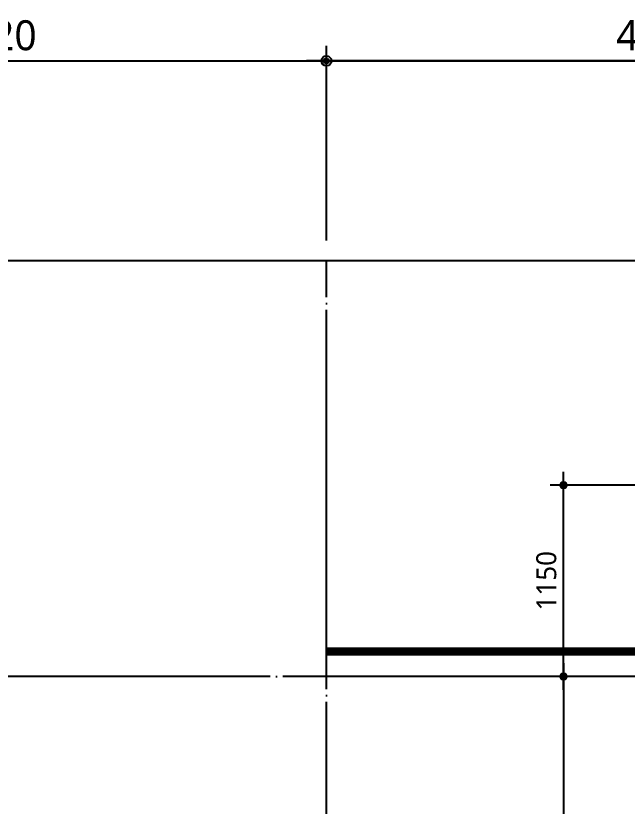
# Model space of a CAD drawing. Header units: millimetres. Extents: x 317501 to 814054, y -400799 to -14117.
# Drawn here: x 740787 to 744462, y -36622 to -31871 of the extents above; entities that cross this region are included whole.
import ezdxf

# ---------------------------------------------------------------- set-up
doc = ezdxf.new("R2010")
doc.units = ezdxf.units.MM
doc.header["$LTSCALE"] = 38
doc.linetypes.add('CEN', pattern=[62, 60, -1, 0, -1])
doc.linetypes.add('HID', pattern=[2.5, 2, -0.5])
doc.layers.get('Defpoints').update_dxf_attribs({"color": 145})
for name, color, linetype in [('CEN', 1, 'CEN'), ('DIM', 7, 'Continuous'), ('철근변경선', 1, 'HID')]:
    doc.layers.add(name, color=color, linetype=linetype)
doc.layers.add('DEFPOINT', color=144, linetype='Continuous', plot=False)
doc.styles.add('맑은고딕', font='malgun.ttf')
doc.dimstyles.new('DIM_40', dxfattribs={"dimscale": 40, "dimtxt": 3, "dimasz": 1, "dimexe": 2, "dimexo": 1.5, "dimgap": 1, "dimtad": 1, "dimdec": 0, "dimzin": 0, "dimdsep": 46, "dimtxsty": '맑은고딕', "dimblk1": 'DIMDOT', "dimblk2": 'DIMDOT', "dimsah": 1, "dimcen": 0.09, "dimdle": 2, "dimclrd": 7, "dimclre": 7, "dimclrt": 6, "dimadec": 0, "dimazin": 0, "dimtfac": 1, "dimtdec": 0, "dimtix": 1, "dimtmove": 2, "dimatfit": 3, "dimldrblk": 'DIMDOT', "dimfxl": 0, "dimtolj": 1, "dimtzin": 0, "dimarcsym": 0})
doc.dimstyles.new('DIM_60', dxfattribs={"dimscale": 60, "dimtxt": 3, "dimasz": 1, "dimexe": 1.5, "dimexo": 2, "dimgap": 1, "dimtad": 1, "dimdec": 0, "dimzin": 0, "dimdsep": 46, "dimtxsty": '맑은고딕', "dimblk1": 'DIMDOT', "dimblk2": 'DIMDOT', "dimsah": 1, "dimcen": 0.09, "dimdle": 2, "dimclrd": 7, "dimclre": 7, "dimclrt": 3, "dimadec": 0, "dimazin": 0, "dimtfac": 1, "dimtdec": 0, "dimtix": 1, "dimtmove": 2, "dimatfit": 3, "dimldrblk": 'DIMDOT', "dimfxl": 0, "dimtolj": 1, "dimtzin": 0, "dimarcsym": 0})

# ---------------------------------------------------------------- blocks, each defined once
blk = doc.blocks.new('DIMDOT')
at = {"layer": 'DIM', "linetype": 'Continuous'}
blk.add_line((-2, 0), (2, 0), dxfattribs=at)
for radius in [0.5, 0.25]:
    blk.add_circle((0, 0), radius, dxfattribs=at)
blk = doc.blocks.new('*D90')
at = {"layer": 'Defpoints', "color": 0, "linetype": 'Continuous', "transparency": 16777216}
for p in [(742653.9, -32142.5), (738633.9, -33342.5), (742653.9, -33342.5)]:
    blk.add_point(p, dxfattribs=at)
at = {"layer": 'DIM', "color": 7, "linetype": 'Continuous', "lineweight": -2, "transparency": 16777216}
for p, q in [((738633.9, -33222.5), (738633.9, -32052.5)), ((742653.9, -33222.5), (742653.9, -32052.5)), ((738693.9, -32142.5), (742593.9, -32142.5))]:
    blk.add_line(p, q, dxfattribs=at)
at = {"layer": 'DIM', "color": 7, "linetype": 'Continuous', "lineweight": -2, "transparency": 16777216, "xscale": 60, "yscale": 60, "zscale": 60, "rotation": 180}
blk.add_blockref('DIMDOT', (738633.9, -32142.5), dxfattribs=at)
at = {"layer": 'DIM', "color": 7, "linetype": 'Continuous', "lineweight": -2, "transparency": 16777216, "xscale": 60, "yscale": 60, "zscale": 60}
blk.add_blockref('DIMDOT', (742653.9, -32142.5), dxfattribs=at)
at = {"layer": 'DIM', "color": 3, "linetype": 'Continuous', "transparency": 16777216, "insert": (740643.9, -31989.5), "char_height": 180, "attachment_point": 5, "style": '맑은고딕'}
blk.add_mtext('\\A1;4020', dxfattribs=at)
blk = doc.blocks.new('*D92')
at = {"layer": 'Defpoints', "color": 0, "linetype": 'Continuous', "transparency": 16777216}
for p in [(742653.9, -32142.5), (742653.9, -33342.5), (746673.9, -33342.5)]:
    blk.add_point(p, dxfattribs=at)
at = {"layer": 'DIM', "color": 7, "linetype": 'Continuous', "lineweight": -2, "transparency": 16777216}
for p, q in [((742653.9, -33222.5), (742653.9, -32052.5)), ((746673.9, -33222.5), (746673.9, -32052.5)), ((746613.9, -32142.5), (742713.9, -32142.5))]:
    blk.add_line(p, q, dxfattribs=at)
at = {"layer": 'DIM', "color": 7, "linetype": 'Continuous', "lineweight": -2, "transparency": 16777216, "xscale": 60, "yscale": 60, "zscale": 60, "rotation": 180}
blk.add_blockref('DIMDOT', (742653.9, -32142.5), dxfattribs=at)
at = {"layer": 'DIM', "color": 7, "linetype": 'Continuous', "lineweight": -2, "transparency": 16777216, "xscale": 60, "yscale": 60, "zscale": 60}
blk.add_blockref('DIMDOT', (746673.9, -32142.5), dxfattribs=at)
at = {"layer": 'DIM', "color": 3, "linetype": 'Continuous', "transparency": 16777216, "insert": (744663.9, -31989.5), "char_height": 180, "attachment_point": 5, "style": '맑은고딕'}
blk.add_mtext('\\A1;4020', dxfattribs=at)
blk = doc.blocks.new('*D374')
at = {"layer": 'Defpoints', "color": 0, "linetype": 'Continuous', "transparency": 16777216}
for p in [(744878.9, -35842.5), (744078.9, -40142.5), (744878.9, -40142.5)]:
    blk.add_point(p, dxfattribs=at)
at = {"layer": 'DIM', "color": 7, "linetype": 'Continuous', "lineweight": -2, "transparency": 16777216}
for p, q in [((744818.9, -35842.5), (743998.9, -35842.5)), ((744078.9, -35882.5), (744078.9, -40102.5)), ((744818.9, -40142.5), (743998.9, -40142.5))]:
    blk.add_line(p, q, dxfattribs=at)
at = {"layer": 'DIM', "color": 7, "linetype": 'Continuous', "lineweight": -2, "transparency": 16777216, "xscale": 40, "yscale": 40, "zscale": 40}
for p, rotation in [((744078.9, -35842.5), 90), ((744078.9, -40142.5), 270)]:
    blk.add_blockref('DIMDOT', p, dxfattribs=dict(at, rotation=rotation))
at = {"layer": 'DIM', "color": 6, "linetype": 'Continuous', "transparency": 16777216, "insert": (743976.9, -37992.5), "char_height": 120, "attachment_point": 5, "rotation": 90, "style": '맑은고딕'}
blk.add_mtext('\\A1;4300', dxfattribs=at)
blk = doc.blocks.new('*D375')
at = {"layer": 'Defpoints', "color": 0, "linetype": 'Continuous', "transparency": 16777216}
for p in [(744078.9, -34692.5), (744578.9, -34692.5), (744878.9, -35842.5)]:
    blk.add_point(p, dxfattribs=at)
at = {"layer": 'DIM', "color": 7, "linetype": 'Continuous', "lineweight": -2, "transparency": 16777216}
for p, q in [((744518.9, -34692.5), (743998.9, -34692.5)), ((744078.9, -35802.5), (744078.9, -34732.5)), ((744818.9, -35842.5), (743998.9, -35842.5))]:
    blk.add_line(p, q, dxfattribs=at)
at = {"layer": 'DIM', "color": 7, "linetype": 'Continuous', "lineweight": -2, "transparency": 16777216, "xscale": 40, "yscale": 40, "zscale": 40}
for p, rotation in [((744078.9, -34692.5), 90), ((744078.9, -35842.5), 270)]:
    blk.add_blockref('DIMDOT', p, dxfattribs=dict(at, rotation=rotation))
at = {"layer": 'DIM', "color": 6, "linetype": 'Continuous', "transparency": 16777216, "insert": (743976.6, -35267.5), "char_height": 120, "attachment_point": 5, "rotation": 90, "style": '맑은고딕'}
blk.add_mtext('\\A1;1150', dxfattribs=at)

msp = doc.modelspace()

# ---------------------------------------------------------------- linework, layer by layer
at = {"layer": 'CEN'}
for p, q in [((742653.9, -45342.5), (742653.9, -33342.5)), ((747028.9, -35842.5), (724753.9, -35842.5))]:
    msp.add_line(p, q, dxfattribs=at)
at = {"layer": 'DEFPOINT'}
for points in [[(723053.9, -32142.5), (764678.9, -32142.5), (764678.9, -61967.5), (723053.9, -61967.5)], [(724553.9, -33342.5), (763478.9, -33342.5), (763478.9, -60767.5), (724553.9, -60767.5)], [(724553.9, -33342.5), (756678.9, -33342.5), (756678.9, -55767.5), (724553.9, -55767.5)]]:
    msp.add_lwpolyline(points, close=True, dxfattribs=at)
at = {"layer": '철근변경선', "ltscale": 2, "const_width": 50}
msp.add_lwpolyline([(755028.9, -60767.5), (755028.9, -43542.5), (755328.9, -43542.5), (755328.9, -35692.5), (742653.9, -35692.5)], dxfattribs=at)

# ---------------------------------------------------------------- dimensions: what is measured, and where the dimension line sits
at = {"layer": 'DIM', "linetype": 'Continuous'}
dim = msp.add_linear_dim(base=(742653.9, -32142.5), p1=(738633.9, -33342.5), p2=(742653.9, -33342.5), dimstyle='DIM_60', dxfattribs=at)
dim.commit()
dim.dimension.update_dxf_attribs({"geometry": '*D90', "text_midpoint": (740643.9, -31989.5)})
dim = msp.add_linear_dim(base=(742653.9, -32142.5), p1=(746673.9, -33342.5), p2=(742653.9, -33342.5), angle=180, dimstyle='DIM_60', dxfattribs=at)
dim.commit()
dim.dimension.update_dxf_attribs({"geometry": '*D92', "text_midpoint": (744663.9, -31989.5)})
for base, p2, angle, picture, middle in [((744078.9, -34692.5), (744578.9, -34692.5), 90, '*D375', (743976.6, -35267.5)), ((744078.9, -40142.5), (744878.9, -40142.5), 270, '*D374', (743976.9, -37992.5))]:
    dim = msp.add_linear_dim(base=base, p1=(744878.9, -35842.5), p2=p2, angle=angle, dimstyle='DIM_40', override={"dimtix": 1, "dimatfit": 3}, dxfattribs=at)
    dim.commit()
    dim.dimension.update_dxf_attribs({"geometry": picture, "text_midpoint": middle})

doc.saveas('drawing.dxf')
